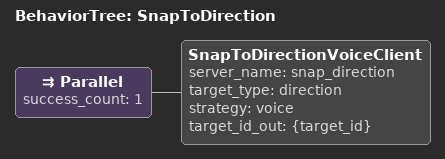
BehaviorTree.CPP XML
<root BTCPP_format="4">
    <BehaviorTree ID="SnapToDirection">
        <Parallel success_count="1">
            <SnapToDirectionVoiceClient server_name="snap_direction"
                                        target_type="direction"
                                        strategy="voice"
                                        target_id_out="{target_id}"/>
        </Parallel>
    </BehaviorTree>
</root>
